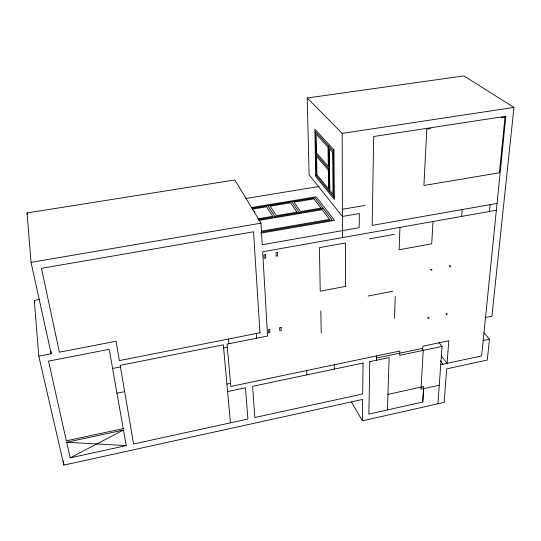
<?xml version="1.0" encoding="UTF-8"?>
<svg xmlns="http://www.w3.org/2000/svg" width="541" height="541" viewBox="0 0 541 541"><rect width="100%" height="100%" fill="white"/><g stroke="black" fill="none" stroke-linecap="round" stroke-linejoin="round"><path stroke-width="0.81" d="M483.904 332.904L489.483 339.193L487.279 360.069L446.663 368.874L444.134 402.403L362.355 420.83L362.619 399.42L63.858 465.104L38.79 356.161L34.279 300.411L39.885 299.403M369.794 361.631L368.861 414.102L422.778 402.024L423.698 386.524L387.931 394.389M376.455 360.232L376.55 355.91M321.239 333.067L320.833 310.974M387.437 409.936L389.107 357.567L369.773 361.638M399.948 227.389L399.136 249.786L431.704 243.815L433.01 221.512M422.589 350.514L422.832 346.213L448.793 340.769L447.082 363.349L441.395 356.039M422.764 402.031L423.549 388.688M437.96 403.796L442.031 346.416L438.886 342.46M461.649 216.42L462.183 209.556M394.484 318.358L395.248 296.448M489.463 211.477L490.126 204.64M38.79 356.161L51.185 353.767L31.04 262.365L27.05 212.944L234.855 179.957L260.999 223.156L262.257 244.728L359.21 227.673L359.332 213.546L342.399 216.461L309.114 174.878L307.22 97.995L463.908 75.896L513.95 107.409L491.911 316.194L485.527 317.506M70.161 457.862L123.47 430.054L126.215 445.615L70.161 457.862L66.671 442.247L123.47 430.054M392.854 291.227L368.022 296.042M439.278 385.219L421.02 389.243L423.238 350.379L422.257 349.08M440.732 364.715L481.646 355.904L505.855 116.247L373.703 136.501L372.154 225.394L497.051 203.423M483.201 340.526L489.483 339.193M376.502 358.074L422.71 348.363M227.605 391.583L245.492 387.809L247.906 419.032L133.573 444.005L120.17 365.344L223.338 344.827L230.459 422.839M442.031 346.416L399.657 355.342L399.833 351.028L230.811 386.443L227.058 344.09L267.565 336.029L262.669 251.781L496.361 210.253M226.922 384.11L230.534 383.359M116.964 393.212L124.653 391.637M112.596 368.482L120.44 366.92M223.622 347.944L227.335 347.2M369.3 238.858L394.375 234.368M260.748 232.224L332.052 219.903L315.058 197.85L252.187 208.319M260.992 233.137L334.527 220.417L316.221 196.816L251.599 207.561M261.317 231.169L329.584 219.396L322.152 209.685L258.618 220.471M258.686 219.558L323.335 208.596M31.04 262.365L260.999 223.156M342.379 209.279L365.033 205.418M257.699 218.821L272.698 216.278L266.598 206.777L252.721 209.09M245.479 198.54L319.116 186.483M430.595 128.616L426.802 129.204L423.914 185.468L499.404 172.789L504.99 117.201L501.338 117.762M307.22 97.995L342.169 133.397L513.95 107.409M66.671 442.247L126.215 445.615M315.937 153.955L328.928 169.002M315.782 174.926L334.345 197.641M440.489 360.854L443.065 364.194M291.646 201.746L299.376 212.66M267.89 205.702L275.051 216.779M351.494 402.004L362.355 420.83M34.455 301.209L34.813 302.804M27.05 212.944L27.408 214.594M63.419 460.905L63.858 465.104M50.922 351.251L51.185 353.767M228.512 339.018L228.917 343.718M256.285 333.526L256.596 338.213M254.608 210.97L254.716 212.769M306.747 370.531L306.875 374.886M316.37 175.642L315.491 131.632L333.297 151.061L333.689 196.843M328.664 146.002L329.185 191.331M334.284 364.762L334.324 369.104M342.169 133.397L342.46 237.6M363.072 363.052L362.686 393.956L254.845 417.51L252.606 386.315L363.072 363.052M428.026 317.594L427.978 318.406L428.878 318.223L428.925 317.411L428.026 317.594M430.879 269.472L430.825 270.344L431.759 270.162L431.806 269.296L430.879 269.472M446.264 313.902L446.203 314.713L447.096 314.531L447.157 313.719L446.264 313.902M449.733 265.888L449.672 266.754L450.592 266.578L450.66 265.712L449.733 265.888M123.213 428.621L66.347 440.807L48.528 361.118L109.214 349.31L123.213 428.621M269.763 329.584L268.302 329.875L268.478 332.898L269.939 332.607L269.763 329.584M281.07 327.352L279.616 327.643L279.765 330.659L281.219 330.368L281.07 327.352M259.964 332.796L119.365 360.597L116.065 341.249L59.402 352.184L41.454 268.329L253.54 231.778L259.964 332.796M345.55 286.392L320.238 291.207L319.42 247.643L345.516 242.97L345.55 286.392M265.55 254.676L264.008 254.946L264.197 258.307L265.739 258.03L265.55 254.676M277.486 252.546L275.951 252.816L276.113 256.17L277.648 255.893L277.486 252.546M297.002 212.167L276.356 215.663L270.182 206.175L290.416 202.801L297.002 212.167M320.948 208.109L300.62 211.551L293.959 202.212L313.881 198.892L320.948 208.109M333.953 149.898L314.855 129.164L315.816 176.63L334.358 199.419L333.953 149.898M328.035 147.159L316.133 134.107L316.499 152.88L328.265 166.445L328.035 147.159M332.641 152.21L329.341 148.586L329.8 190.344L333.019 194.266L332.641 152.21M328.306 170.07L316.566 156.403L316.925 174.648L328.536 188.795L328.306 170.07"/></g></svg>
